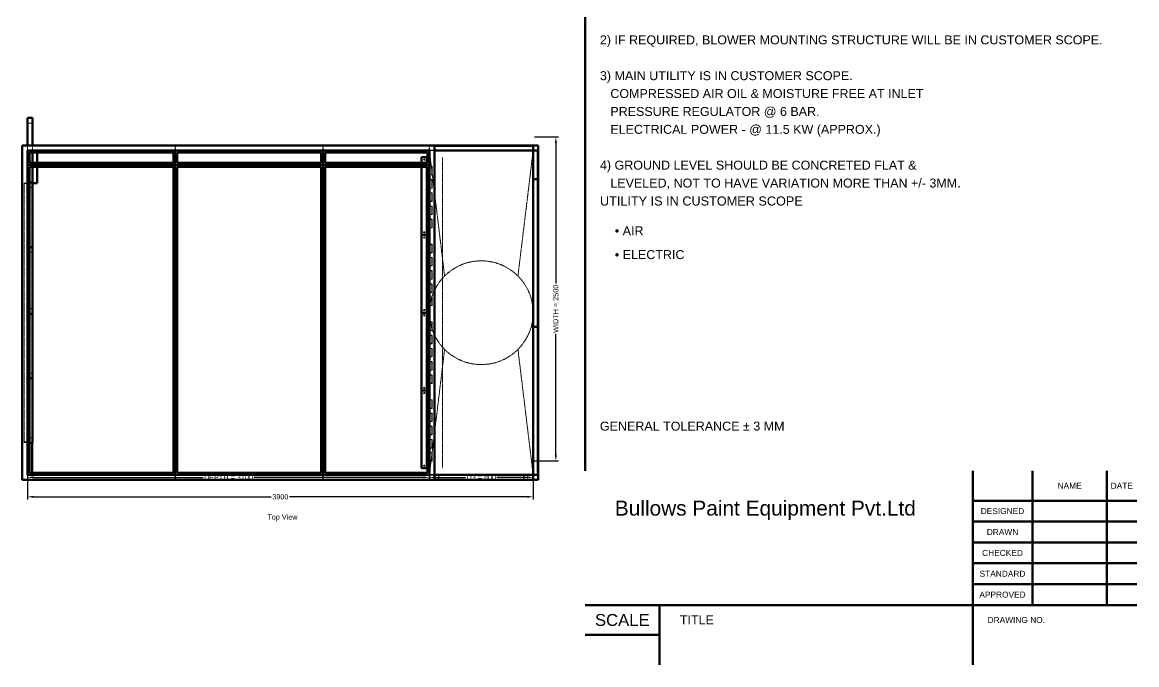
# Model space of a CAD drawing. Header units: millimetres. Extents: x 909 to 14018, y 345 to 10097.
# Drawn here: x 5423 to 14018, y 345 to 5299 of the extents above; entities that cross this region are included whole.
import ezdxf
from ezdxf.enums import TextEntityAlignment as Align

# ---------------------------------------------------------------- set-up
doc = ezdxf.new("R2010")
doc.units = ezdxf.units.MM
doc.linetypes.add('Hidden', pattern=[15, 5, -3, 5, -2])
for name, color, linetype, lineweight in [('Default', 7, 'Continuous', 50), ('Edges', 7, 'Hidden', 15), ('HiddenEdges', 2, 'Hidden', 15), ('HiddenSilhouettes', 2, 'Hidden', 15), ('HiddenWires', 7, 'Hidden', 15), ('Silhouettes', 7, 'Continuous', 50), ('Wires', 7, 'Hidden', 15)]:
    doc.layers.add(name, color=color, linetype=linetype, lineweight=lineweight)
doc.layers.add('Dimension', color=7, linetype='Continuous', lineweight=50, true_color=0x6495ed)
doc.styles.add('Default', font='arial.ttf')
doc.dimstyles.get("Standard").update_dxf_attribs({"dimtxt": 0.18, "dimasz": 0.18, "dimexe": 0.18, "dimexo": 0.0625, "dimgap": 0.09, "dimtad": 0, "dimtih": 1, "dimtoh": 1, "dimdec": 4, "dimzin": 0, "dimdsep": 46, "dimtxsty": 'Standard', "dimcen": 0.09, "dimadec": 0, "dimazin": 0, "dimtfac": 1, "dimtdec": 4, "dimtofl": 0, "dimtmove": 0, "dimatfit": 3, "dimfxl": 1, "dimtolj": 1, "dimtzin": 0, "dimarcsym": 0})

# ---------------------------------------------------------------- blocks, each defined once
blk = doc.blocks.new('Top')
at = {"layer": 'Edges'}
for points in [[(1832.8, 176.3), (1950, 1143.5)], [(1190, 813.3), (1267.2, 176.3)], [(1190, -1026.3), (1267.2, -389.3)], [(1832.8, -389.3), (1950, -1356.5)]]:
    blk.add_lwpolyline(points, dxfattribs=at)
for start, end in [(45, 135), (135, 154.29836), (315.00001, 45), (205.70164, 224.99999), (224.99999, 315.00001)]:
    blk.add_arc((1550, -106.5), 400, start, end, dxfattribs=at)
at = {"layer": 'HiddenEdges'}
for points in [[(1150, 1143.5), (1190, 813.3)], [(1150, -1356.5), (1190, -1026.3)]]:
    blk.add_lwpolyline(points, dxfattribs=at)
for points in [[(-1950, 1356.5, 0), (-1910, 1356.5, 0)], [(-1953, -1359.5, 0), (-1953, 1146.5, 0)], [(-1953, 1146.5, 0), (1153, 1146.5, 0)], [(-1950, 1146.5, 0), (1953, 1146.5, 0)], [(-1948.8, 1143.5, 0), (-1948.8, 1180.3, 0)], [(-1948.8, 1180.3, 0), (-811.2, 1180.3, 0)], [(-1948.8, 1142.3, 0), (-811.2, 1142.3, 0)], [(-1948.8, 1034.7, 0), (-1948.8, 1142.3, 0)], [(-1935, 1180.3, 0), (-1935, 1181.5, 0)], [(-1912, 894.7, 0), (-1912, 1142.3, 0)], [(-825, 1180.3, 0), (-825, 1181.5, 0)], [(-811.2, 1143.5, 0), (-811.2, 1180.3, 0)], [(-811.2, 1034.7, 0), (-811.2, 1142.3, 0)], [(-808.8, 1180.3, 0), (328.8, 1180.3, 0)], [(-808.8, 1143.5, 0), (-808.8, 1180.3, 0)], [(-808.8, 1142.3, 0), (328.8, 1142.3, 0)], [(-808.8, 1034.7, 0), (-808.8, 1142.3, 0)], [(-795, 1180.3, 0), (-795, 1181.5, 0)], [(315, 1180.3, 0), (315, 1181.5, 0)], [(328.8, 1143.5, 0), (328.8, 1180.3, 0)], [(328.8, 1034.7, 0), (328.8, 1142.3, 0)], [(331.2, 1143.5, 0), (331.2, 1180.3, 0)], [(331.2, 1180.3, 0), (1148.8, 1180.3, 0)], [(331.2, 1034.7, 0), (331.2, 1142.3, 0)], [(331.2, 1142.3, 0), (1148.8, 1142.3, 0)], [(345, 1180.3, 0), (345, 1181.5, 0)], [(1135, 1180.3, 0), (1135, 1181.5, 0)], [(1148.8, 1143.5, 0), (1148.8, 1180.3, 0)], [(1148.8, 1034.7, 0), (1148.8, 1142.3, 0)], [(1151.2, 1180.3, 0), (1948.8, 1180.3, 0)], [(1151.2, 1143.5, 0), (1151.2, 1180.3, 0)], [(1153, -1359.5, 0), (1153, 1146.5, 0)], [(1165, 1180.3, 0), (1165, 1181.5, 0)], [(1935, 1180.3, 0), (1935, 1181.5, 0)], [(1948.8, 1143.5, 0), (1948.8, 1180.3, 0)], [(1951.2, 924.7, 0), (1951.2, 1142.3, 0)], [(1951.2, 1142.3, 0), (1986.8, 1142.3, 0)], [(1953, -1359.5, 0), (1953, 1146.5, 0)], [(-1948.8, 1034.7, 0), (-811.2, 1034.7, 0)], [(-1948.8, 1032.3, 0), (-811.2, 1032.3, 0)], [(-1948.8, -1355.3, 0), (-1948.8, 1032.3, 0)], [(-1913.2, 1106.7, 0), (-1912, 1106.7, 0)], [(-811.2, -1355.3, 0), (-811.2, 1032.3, 0)], [(-808.8, 1034.7, 0), (328.8, 1034.7, 0)], [(-808.8, -1355.3, 0), (-808.8, 1032.3, 0)], [(-808.8, 1032.3, 0), (328.8, 1032.3, 0)], [(328.8, -1355.3, 0), (328.8, 1032.3, 0)], [(331.2, 1034.7, 0), (1148.8, 1034.7, 0)], [(331.2, 1032.3, 0), (1148.8, 1032.3, 0)], [(331.2, -1355.3, 0), (331.2, 1032.3, 0)], [(1148.8, -1355.3, 0), (1148.8, 1032.3, 0)], [(1950, 1106.7, 0), (1951.2, 1106.7, 0)], [(1950, 960.3, 0), (1951.2, 960.3, 0)], [(-1975, 890.5, 0), (-1953, 890.5, 0)], [(-1953, 868.5, 0), (-1950, 868.5, 0)], [(-1913.2, 930.3, 0), (-1912, 930.3, 0)], [(-1913.2, 914.2, 0), (-1912, 914.2, 0)], [(-1913.2, 913.5, 0), (-1912, 913.5, 0)], [(-1913.2, 912.5, 0), (-1912, 912.5, 0)], [(-1913.2, 911.5, 0), (-1912, 911.5, 0)], [(-1913.2, 910.8, 0), (-1912, 910.8, 0)], [(-1912, 894.7, 0), (-1876.4, 894.7, 0)], [(1950, 886.7, 0), (1951.2, 886.7, 0)], [(1951.2, 924.7, 0), (1986.8, 924.7, 0)], [(1951.2, 922.3, 0), (1986.8, 922.3, 0)], [(1951.2, -215.3, 0), (1951.2, 922.3, 0)], [(-1950, 858, 0), (-1910, 858, 0)], [(-1950, 359.5, 0), (-1910, 359.5, 0)], [(-1950, -74, 0), (-1910, -74, 0)], [(1950, -179.7, 0), (1951.2, -179.7, 0)], [(1950, -253.3, 0), (1951.2, -253.3, 0)], [(1951.2, -215.3, 0), (1986.8, -215.3, 0)], [(1951.2, -1355.3, 0), (1951.2, -217.7, 0)], [(1951.2, -217.7, 0), (1986.8, -217.7, 0)], [(-1950, -572.5, 0), (-1910, -572.5, 0)], [(-1975, -1103.5, 0), (-1953, -1103.5, 0)], [(-1953, -1081.5, 0), (-1950, -1081.5, 0)], [(-1950, -1071, 0), (-1910, -1071, 0)], [(-1948.8, -1107.7, 0), (-1913.2, -1107.7, 0)], [(-1950, -1143.3, 0), (-1948.8, -1143.3, 0)], [(-1953, -1359.5, 0), (1153, -1359.5, 0)], [(-1950, -1319.7, 0), (-1948.8, -1319.7, 0)], [(-1950, -1335.8, 0), (-1948.8, -1335.8, 0)], [(-1950, -1336.5, 0), (-1948.8, -1336.5, 0)], [(-1950, -1337.5, 0), (-1948.8, -1337.5, 0)], [(-1950, -1338.5, 0), (-1948.8, -1338.5, 0)], [(-1950, -1339.2, 0), (-1948.8, -1339.2, 0)], [(-1950, -1359.5, 0), (1953, -1359.5, 0)], [(-1948.8, -1355.3, 0), (-811.2, -1355.3, 0)], [(-1948.8, -1393.3, 0), (-1948.8, -1356.5, 0)], [(-811.2, -1393.3, 0), (-811.2, -1356.5, 0)], [(-808.8, -1355.3, 0), (328.8, -1355.3, 0)], [(-808.8, -1393.3, 0), (-808.8, -1356.5, 0)], [(328.8, -1393.3, 0), (328.8, -1356.5, 0)], [(331.2, -1355.3, 0), (1148.8, -1355.3, 0)], [(331.2, -1393.3, 0), (331.2, -1356.5, 0)], [(1148.8, -1393.3, 0), (1148.8, -1356.5, 0)], [(1151.2, -1393.3, 0), (1151.2, -1356.5, 0)], [(1222, -1358.1, 0), (1878, -1358.1, 0)], [(1260, -1356.5, 0), (1260, -1355.3, 0)], [(1840, -1356.5, 0), (1840, -1355.3, 0)], [(1948.8, -1393.3, 0), (1948.8, -1356.5, 0)], [(1950, -1319.7, 0), (1951.2, -1319.7, 0)], [(1951.2, -1355.3, 0), (1986.8, -1355.3, 0)], [(-1948.8, -1393.3, 0), (-811.2, -1393.3, 0)], [(-1935, -1394.5, 0), (-1935, -1393.3, 0)], [(-825, -1394.5, 0), (-825, -1393.3, 0)], [(-808.8, -1393.3, 0), (328.8, -1393.3, 0)], [(-795, -1394.5, 0), (-795, -1393.3, 0)], [(315, -1394.5, 0), (315, -1393.3, 0)], [(331.2, -1393.3, 0), (1148.8, -1393.3, 0)], [(345, -1394.5, 0), (345, -1393.3, 0)], [(1135, -1394.5, 0), (1135, -1393.3, 0)], [(1151.2, -1393.3, 0), (1948.8, -1393.3, 0)], [(1165, -1394.5, 0), (1165, -1393.3, 0)], [(1222, -1392.9, 0), (1878, -1392.9, 0)], [(1935, -1394.5, 0), (1935, -1393.3, 0)]]:
    blk.add_polyline3d(points, dxfattribs=at)
blk.add_arc((1550, -106.5), 400, 154.29836, 205.70164, dxfattribs=at)
at = {"layer": 'HiddenSilhouettes'}
for points in [[(-1950, 1047.4, 0), (-1950, 1183.5, 0)], [(-1950, 1143.5, 0), (-1950, 1181.5, 0)], [(-1950, 1181.5, 0), (-810, 1181.5, 0)], [(-1950, 1144.7, 0), (-810, 1144.7, 0)], [(-1913.2, 893.5, 0), (-1913.2, 1143.5, 0)], [(-1910, 1128.5, 0), (-1910, 1183.5, 0)], [(-1876.4, 1128.5, 0), (-1876.4, 1143.5, 0)], [(-810, 1143.5, 0), (-810, 1181.5, 0)], [(-810, 1181.5, 0), (330, 1181.5, 0)], [(-810, 1144.7, 0), (330, 1144.7, 0)], [(330, 1143.5, 0), (330, 1181.5, 0)], [(330, 1181.5, 0), (1150, 1181.5, 0)], [(330, 1144.7, 0), (1150, 1144.7, 0)], [(1119.4, 1143.5, 0), (1243.8, 1143.5, 0)], [(1150, 1143.5, 0), (1150, 1181.5, 0)], [(1150, 1181.5, 0), (1190, 1181.5, 0)], [(1150, 1144.7, 0), (1950, 1144.7, 0)], [(1150, 1143.5, 0), (1190, 1143.5, 0)], [(-1910, 1018.5, 0), (-1910, 1048.5, 0)], [(-1876.4, 1018.5, 0), (-1876.4, 1048.5, 0)], [(1090, 1018.5, 0), (1090, 1048.5, 0)], [(1130, 1018.5, 0), (1130, 1048.5, 0)], [(1130, 1018.5, 0), (1130, 1048.5, 0)], [(1131.2, 1018.5, 0), (1131.2, 1048.5, 0)], [(1135, 1081, 0), (1150, 1081, 0)], [(1135, 1079.8, 0), (1150, 1079.8, 0)], [(1135, 1016.2, 0), (1150, 1016.2, 0)], [(1135, 1015, 0), (1150, 1015, 0)], [(1135, 979, 0), (1150, 979, 0)], [(1135, 977.8, 0), (1150, 977.8, 0)], [(1150, 1022, 0), (1170, 1022, 0)], [(1150, 1020.8, 0), (1168.8, 1020.8, 0)], [(1150, 957.2, 0), (1168.8, 957.2, 0)], [(1150, 956, 0), (1170, 956, 0)], [(1168.8, 957.2, 0), (1168.8, 1020.8, 0)], [(1170, 956, 0), (1170, 1022, 0)], [(-1975, -1106.5, 0), (-1975, 893.5, 0)], [(-1975, 893.5, 0), (-1950, 893.5, 0)], [(-1950, 898, 0), (-1935, 898, 0)], [(-1913.2, 914.5, 0), (-1912, 914.5, 0)], [(-1913.2, 910.5, 0), (-1912, 910.5, 0)], [(-1913.2, 893.5, 0), (-1910, 893.5, 0)], [(1135, 914.2, 0), (1150, 914.2, 0)], [(1135, 913, 0), (1150, 913, 0)], [(1135, 877, 0), (1150, 877, 0)], [(1135, 875.8, 0), (1150, 875.8, 0)], [(1150, 920, 0), (1170, 920, 0)], [(1150, 918.8, 0), (1168.8, 918.8, 0)], [(1168.8, 855.2, 0), (1168.8, 918.8, 0)], [(1170, 854, 0), (1170, 920, 0)], [(1135, 812.2, 0), (1150, 812.2, 0)], [(1135, 811, 0), (1150, 811, 0)], [(1135, 775, 0), (1150, 775, 0)], [(1135, 773.8, 0), (1150, 773.8, 0)], [(1150, 855.2, 0), (1168.8, 855.2, 0)], [(1150, 854, 0), (1170, 854, 0)], [(1150, 818, 0), (1170, 818, 0)], [(1150, 816.8, 0), (1168.8, 816.8, 0)], [(1168.8, 753.2, 0), (1168.8, 816.8, 0)], [(1170, 752, 0), (1170, 818, 0)], [(1135, 710.2, 0), (1150, 710.2, 0)], [(1135, 709, 0), (1150, 709, 0)], [(1150, 753.2, 0), (1168.8, 753.2, 0)], [(1150, 752, 0), (1170, 752, 0)], [(1150, 716, 0), (1170, 716, 0)], [(1150, 714.8, 0), (1168.8, 714.8, 0)], [(1168.8, 651.2, 0), (1168.8, 714.8, 0)], [(1170, 650, 0), (1170, 716, 0)], [(1135, 673, 0), (1150, 673, 0)], [(1135, 671.8, 0), (1150, 671.8, 0)], [(1135, 608.2, 0), (1150, 608.2, 0)], [(1135, 607, 0), (1150, 607, 0)], [(1150, 651.2, 0), (1168.8, 651.2, 0)], [(1150, 650, 0), (1170, 650, 0)], [(1150, 614, 0), (1170, 614, 0)], [(1150, 612.8, 0), (1168.8, 612.8, 0)], [(1168.8, 549.2, 0), (1168.8, 612.8, 0)], [(1170, 548, 0), (1170, 614, 0)], [(1135, 571, 0), (1150, 571, 0)], [(1135, 569.8, 0), (1150, 569.8, 0)], [(1150, 549.2, 0), (1168.8, 549.2, 0)], [(1150, 548, 0), (1170, 548, 0)], [(1135, 506.2, 0), (1150, 506.2, 0)], [(1135, 505, 0), (1150, 505, 0)], [(1135, 481, 0), (1150, 481, 0)], [(1135, 479.8, 0), (1150, 479.8, 0)], [(-1950, 399.5, 0), (-1935, 399.5, 0)], [(1135, 416.2, 0), (1150, 416.2, 0)], [(1135, 415, 0), (1150, 415, 0)], [(1135, 379, 0), (1150, 379, 0)], [(1135, 377.8, 0), (1150, 377.8, 0)], [(1150, 422, 0), (1170, 422, 0)], [(1150, 420.8, 0), (1168.8, 420.8, 0)], [(1150, 357.2, 0), (1168.8, 357.2, 0)], [(1150, 356, 0), (1170, 356, 0)], [(1168.8, 357.2, 0), (1168.8, 420.8, 0)], [(1170, 356, 0), (1170, 422, 0)], [(1135, 314.2, 0), (1150, 314.2, 0)], [(1135, 313, 0), (1150, 313, 0)], [(1135, 277, 0), (1150, 277, 0)], [(1135, 275.8, 0), (1150, 275.8, 0)], [(1150, 320, 0), (1170, 320, 0)], [(1150, 318.8, 0), (1168.8, 318.8, 0)], [(1168.8, 255.2, 0), (1168.8, 318.8, 0)], [(1170, 254, 0), (1170, 320, 0)], [(1135, 212.2, 0), (1150, 212.2, 0)], [(1135, 211, 0), (1150, 211, 0)], [(1135, 175, 0), (1150, 175, 0)], [(1135, 173.8, 0), (1150, 173.8, 0)], [(1150, 255.2, 0), (1168.8, 255.2, 0)], [(1150, 254, 0), (1170, 254, 0)], [(1150, 218, 0), (1170, 218, 0)], [(1150, 216.8, 0), (1168.8, 216.8, 0)], [(1168.8, 153.2, 0), (1168.8, 216.8, 0)], [(1170, 152, 0), (1170, 218, 0)], [(1135, 110.2, 0), (1150, 110.2, 0)], [(1135, 109, 0), (1150, 109, 0)], [(1150, 153.2, 0), (1168.8, 153.2, 0)], [(1150, 152, 0), (1170, 152, 0)], [(1150, 116, 0), (1170, 116, 0)], [(1150, 114.8, 0), (1168.8, 114.8, 0)], [(1168.8, 51.2, 0), (1168.8, 114.8, 0)], [(1170, 50, 0), (1170, 116, 0)], [(1135, 73, 0), (1150, 73, 0)], [(1135, 71.8, 0), (1150, 71.8, 0)], [(1135, 8.2, 0), (1150, 8.2, 0)], [(1135, 7, 0), (1150, 7, 0)], [(1150, 51.2, 0), (1168.8, 51.2, 0)], [(1150, 50, 0), (1170, 50, 0)], [(1150, 14, 0), (1170, 14, 0)], [(1150, 12.8, 0), (1168.8, 12.8, 0)], [(1168.8, -50.8, 0), (1168.8, 12.8, 0)], [(1170, -52, 0), (1170, 14, 0)], [(1135, -29, 0), (1150, -29, 0)], [(1135, -30.2, 0), (1150, -30.2, 0)], [(1150, -50.8, 0), (1168.8, -50.8, 0)], [(1150, -52, 0), (1170, -52, 0)], [(-1950, -114, 0), (-1935, -114, 0)], [(1135, -93.8, 0), (1150, -93.8, 0)], [(1135, -95, 0), (1150, -95, 0)], [(1135, -119, 0), (1150, -119, 0)], [(1135, -120.2, 0), (1150, -120.2, 0)], [(1135, -183.8, 0), (1150, -183.8, 0)], [(1135, -185, 0), (1150, -185, 0)], [(1135, -221, 0), (1150, -221, 0)], [(1135, -222.2, 0), (1150, -222.2, 0)], [(1150, -178, 0), (1170, -178, 0)], [(1150, -179.2, 0), (1168.8, -179.2, 0)], [(1150, -242.8, 0), (1168.8, -242.8, 0)], [(1150, -244, 0), (1170, -244, 0)], [(1168.8, -242.8, 0), (1168.8, -179.2, 0)], [(1170, -244, 0), (1170, -178, 0)], [(1135, -285.8, 0), (1150, -285.8, 0)], [(1135, -287, 0), (1150, -287, 0)], [(1135, -323, 0), (1150, -323, 0)], [(1135, -324.2, 0), (1150, -324.2, 0)], [(1150, -280, 0), (1170, -280, 0)], [(1150, -281.2, 0), (1168.8, -281.2, 0)], [(1168.8, -344.8, 0), (1168.8, -281.2, 0)], [(1170, -346, 0), (1170, -280, 0)], [(1135, -387.8, 0), (1150, -387.8, 0)], [(1135, -389, 0), (1150, -389, 0)], [(1135, -425, 0), (1150, -425, 0)], [(1135, -426.2, 0), (1150, -426.2, 0)], [(1150, -344.8, 0), (1168.8, -344.8, 0)], [(1150, -346, 0), (1170, -346, 0)], [(1150, -382, 0), (1170, -382, 0)], [(1150, -383.2, 0), (1168.8, -383.2, 0)], [(1168.8, -446.8, 0), (1168.8, -383.2, 0)], [(1170, -448, 0), (1170, -382, 0)], [(1135, -489.8, 0), (1150, -489.8, 0)], [(1135, -491, 0), (1150, -491, 0)], [(1150, -446.8, 0), (1168.8, -446.8, 0)], [(1150, -448, 0), (1170, -448, 0)], [(1150, -484, 0), (1170, -484, 0)], [(1150, -485.2, 0), (1168.8, -485.2, 0)], [(1168.8, -548.8, 0), (1168.8, -485.2, 0)], [(1170, -550, 0), (1170, -484, 0)], [(1135, -527, 0), (1150, -527, 0)], [(1135, -528.2, 0), (1150, -528.2, 0)], [(1135, -591.8, 0), (1150, -591.8, 0)], [(1135, -593, 0), (1150, -593, 0)], [(1150, -548.8, 0), (1168.8, -548.8, 0)], [(1150, -550, 0), (1170, -550, 0)], [(1150, -586, 0), (1170, -586, 0)], [(1150, -587.2, 0), (1168.8, -587.2, 0)], [(1168.8, -650.8, 0), (1168.8, -587.2, 0)], [(1170, -652, 0), (1170, -586, 0)], [(-1950, -612.5, 0), (-1935, -612.5, 0)], [(1135, -629, 0), (1150, -629, 0)], [(1135, -630.2, 0), (1150, -630.2, 0)], [(1150, -650.8, 0), (1168.8, -650.8, 0)], [(1150, -652, 0), (1170, -652, 0)], [(1135, -693.8, 0), (1150, -693.8, 0)], [(1135, -695, 0), (1150, -695, 0)], [(1135, -719, 0), (1150, -719, 0)], [(1135, -720.2, 0), (1150, -720.2, 0)], [(1135, -783.8, 0), (1150, -783.8, 0)], [(1135, -785, 0), (1150, -785, 0)], [(1135, -821, 0), (1150, -821, 0)], [(1135, -822.2, 0), (1150, -822.2, 0)], [(1150, -778, 0), (1170, -778, 0)], [(1150, -779.2, 0), (1168.8, -779.2, 0)], [(1150, -842.8, 0), (1168.8, -842.8, 0)], [(1150, -844, 0), (1170, -844, 0)], [(1168.8, -842.8, 0), (1168.8, -779.2, 0)], [(1170, -844, 0), (1170, -778, 0)], [(1135, -885.8, 0), (1150, -885.8, 0)], [(1135, -887, 0), (1150, -887, 0)], [(1135, -923, 0), (1150, -923, 0)], [(1135, -924.2, 0), (1150, -924.2, 0)], [(1150, -880, 0), (1170, -880, 0)], [(1150, -881.2, 0), (1168.8, -881.2, 0)], [(1150, -944.8, 0), (1168.8, -944.8, 0)], [(1168.8, -944.8, 0), (1168.8, -881.2, 0)], [(1170, -946, 0), (1170, -880, 0)], [(1135, -987.8, 0), (1150, -987.8, 0)], [(1135, -989, 0), (1150, -989, 0)], [(1135, -1025, 0), (1150, -1025, 0)], [(1135, -1026.2, 0), (1150, -1026.2, 0)], [(1150, -946, 0), (1170, -946, 0)], [(1150, -982, 0), (1170, -982, 0)], [(1150, -983.2, 0), (1168.8, -983.2, 0)], [(1168.8, -1046.8, 0), (1168.8, -983.2, 0)], [(1170, -1048, 0), (1170, -982, 0)], [(-1975, -1106.5, 0), (-1950, -1106.5, 0)], [(-1950, -1106.5, 0), (-1913.2, -1106.5, 0)], [(-1950, -1111, 0), (-1935, -1111, 0)], [(-1913.2, -1111, 0), (-1913.2, -1106.5, 0)], [(1135, -1089.8, 0), (1150, -1089.8, 0)], [(1135, -1091, 0), (1150, -1091, 0)], [(1150, -1046.8, 0), (1168.8, -1046.8, 0)], [(1150, -1048, 0), (1170, -1048, 0)], [(1150, -1084, 0), (1170, -1084, 0)], [(1150, -1085.2, 0), (1168.8, -1085.2, 0)], [(1168.8, -1148.8, 0), (1168.8, -1085.2, 0)], [(1170, -1150, 0), (1170, -1084, 0)], [(1135, -1127, 0), (1150, -1127, 0)], [(1135, -1128.2, 0), (1150, -1128.2, 0)], [(1135, -1191.8, 0), (1150, -1191.8, 0)], [(1135, -1193, 0), (1150, -1193, 0)], [(1150, -1148.8, 0), (1168.8, -1148.8, 0)], [(1150, -1150, 0), (1170, -1150, 0)], [(1150, -1186, 0), (1170, -1186, 0)], [(1150, -1187.2, 0), (1168.8, -1187.2, 0)], [(1168.8, -1250.8, 0), (1168.8, -1187.2, 0)], [(1170, -1252, 0), (1170, -1186, 0)], [(1135, -1229, 0), (1150, -1229, 0)], [(1135, -1230.2, 0), (1150, -1230.2, 0)], [(1150, -1250.8, 0), (1168.8, -1250.8, 0)], [(1150, -1252, 0), (1170, -1252, 0)], [(-1950, -1335.5, 0), (-1948.8, -1335.5, 0)], [(-1950, -1339.5, 0), (-1948.8, -1339.5, 0)], [(-1950, -1355.3, 0), (-810, -1355.3, 0)], [(-1950, -1394.5, 0), (-1950, -1356.5, 0)], [(-1950, -1396.5, 0), (-1950, -1356.5, 0)], [(-1913.2, -1356.5, 0), (-1913.2, -1341.5, 0)], [(-995, -1356.5, 0), (995, -1356.5, 0)], [(-810, -1355.3, 0), (330, -1355.3, 0)], [(-810, -1394.5, 0), (-810, -1356.5, 0)], [(330, -1355.3, 0), (1150, -1355.3, 0)], [(330, -1394.5, 0), (330, -1356.5, 0)], [(1119.4, -1356.5, 0), (1243.8, -1356.5, 0)], [(1135, -1293.8, 0), (1150, -1293.8, 0)], [(1135, -1295, 0), (1150, -1295, 0)], [(1150, -1355.3, 0), (1950, -1355.3, 0)], [(1150, -1394.5, 0), (1150, -1356.5, 0)], [(1150, -1356.5, 0), (1190, -1356.5, 0)], [(1220.4, -1394.5, 0), (1220.4, -1356.5, 0)], [(1222, -1394.5, 0), (1222, -1356.5, 0)], [(1223.6, -1358.1, 0), (1223.6, -1356.5, 0)], [(1237.5, -1353.5, 0), (1287.5, -1353.5, 0)], [(1237.5, -1356.5, 0), (1237.5, -1353.5, 0)], [(1258.4, -1358.1, 0), (1258.4, -1356.5, 0)], [(1260, -1358.1, 0), (1260, -1356.5, 0)], [(1287.5, -1356.5, 0), (1287.5, -1353.5, 0)], [(1287.5, -1353.5, 0), (1817.5, -1353.5, 0)], [(1817.5, -1356.5, 0), (1817.5, -1353.5, 0)], [(1817.5, -1353.5, 0), (1867.5, -1353.5, 0)], [(1840, -1358.1, 0), (1840, -1356.5, 0)], [(1841.6, -1358.1, 0), (1841.6, -1356.5, 0)], [(1867.5, -1356.5, 0), (1867.5, -1353.5, 0)], [(1876.4, -1394.5, 0), (1876.4, -1356.5, 0)], [(1878, -1394.5, 0), (1878, -1356.5, 0)], [(1950, -1356.5, 0), (1950, -1355.3, 0)], [(-1950, -1394.5, 0), (-810, -1394.5, 0)], [(-810, -1394.5, 0), (330, -1394.5, 0)], [(330, -1394.5, 0), (1150, -1394.5, 0)], [(1119.4, -1396.5, 0), (1190, -1396.5, 0)], [(1150, -1394.5, 0), (1190, -1394.5, 0)]]:
    blk.add_polyline3d(points, dxfattribs=at)
at = {"layer": 'HiddenWires'}
for points in [[(1250, 493.5, 0), (1250, 1093.5, 0)], [(1250, -106.5, 0), (1250, 493.5, 0)], [(1950, -349.1, 0), (1950, 0, 0)], [(1250, -706.5, 0), (1250, -106.5, 0)], [(1250, -1306.5, 0), (1250, -706.5, 0)]]:
    blk.add_polyline3d(points, dxfattribs=at)
at = {"layer": 'Silhouettes'}
blk.add_lwpolyline([(-1950, 698.3), (-1950, 1047.4)], dxfattribs=at)
for points in [[(-1950, 1183.5, 0), (-1950, 1396.5, 0)], [(-1950, 1396.5, 0), (-1910, 1396.5, 0)], [(-1910, 1183.5, 0), (-1910, 1396.5, 0)], [(-1990, 1183.5, 0), (1190, 1183.5, 0)], [(-1990, -1396.5, 0), (-1990, 1183.5, 0)], [(-1950, 1033.5, 0), (-1950, 1143.5, 0)], [(-1950, 1143.5, 0), (-810, 1143.5, 0)], [(-1935, 1048.5, 0), (-1935, 1128.5, 0)], [(-1935, 1128.5, 0), (-825, 1128.5, 0)], [(-1910, 1048.5, 0), (-1910, 1128.5, 0)], [(-1876.4, 1048.5, 0), (-1876.4, 1128.5, 0)], [(-995, 1143.5, 0), (995, 1143.5, 0)], [(-825, 1048.5, 0), (-825, 1128.5, 0)], [(-810, 1033.5, 0), (-810, 1143.5, 0)], [(-810, 1143.5, 0), (330, 1143.5, 0)], [(-795, 1128.5, 0), (315, 1128.5, 0)], [(-795, 1048.5, 0), (-795, 1128.5, 0)], [(315, 1048.5, 0), (315, 1128.5, 0)], [(330, 1033.5, 0), (330, 1143.5, 0)], [(330, 1143.5, 0), (1150, 1143.5, 0)], [(345, 1128.5, 0), (1135, 1128.5, 0)], [(345, 1048.5, 0), (345, 1128.5, 0)], [(1119.4, 1183.5, 0), (1990, 1183.5, 0)], [(1135, 1048.5, 0), (1135, 1128.5, 0)], [(1150, 1033.5, 0), (1150, 1143.5, 0)], [(1190, -1396.5, 0), (1190, 1183.5, 0)], [(1190, 1181.5, 0), (1950, 1181.5, 0)], [(1190, 1143.5, 0), (1950, 1143.5, 0)], [(1950, 1143.5, 0), (1950, 1181.5, 0)], [(1950, -106.5, 0), (1950, 1143.5, 0)], [(1950, 1047.4, 0), (1950, 1143.5, 0)], [(1950, 1143.5, 0), (1986.8, 1143.5, 0)], [(1986.8, 923.5, 0), (1986.8, 1143.5, 0)], [(1990, -1396.5, 0), (1990, 1183.5, 0)], [(-1950, 1033.5, 0), (-810, 1033.5, 0)], [(-1950, -1356.5, 0), (-1950, 1033.5, 0)], [(-1935, 1048.5, 0), (-825, 1048.5, 0)], [(-810, -1356.5, 0), (-810, 1033.5, 0)], [(-810, 1033.5, 0), (330, 1033.5, 0)], [(-795, 1048.5, 0), (315, 1048.5, 0)], [(330, -1356.5, 0), (330, 1033.5, 0)], [(330, 1033.5, 0), (1150, 1033.5, 0)], [(345, 1048.5, 0), (1135, 1048.5, 0)], [(1090, 1048.5, 0), (1090, 1093.5, 0)], [(1090, 1093.5, 0), (1130, 1093.5, 0)], [(1130, 1048.5, 0), (1130, 1093.5, 0)], [(1130, 1048.5, 0), (1130, 1081, 0)], [(1130, 1081, 0), (1135, 1081, 0)], [(1131.2, 1048.5, 0), (1131.2, 1079.8, 0)], [(1131.2, 1079.8, 0), (1135, 1079.8, 0)], [(1150, 960.1, 0), (1150, 1047.4, 0)], [(1150, -1356.5, 0), (1150, 1033.5, 0)], [(-1935, -1341.5, 0), (-1935, 1018.5, 0)], [(-1935, 1018.5, 0), (-825, 1018.5, 0)], [(-1910, 0, 0), (-1910, 1018.5, 0)], [(-1876.4, 893.5, 0), (-1876.4, 1018.5, 0)], [(-825, -1341.5, 0), (-825, 1018.5, 0)], [(-795, 1018.5, 0), (315, 1018.5, 0)], [(-795, -1341.5, 0), (-795, 1018.5, 0)], [(315, -1341.5, 0), (315, 1018.5, 0)], [(345, -1341.5, 0), (345, 1018.5, 0)], [(345, 1018.5, 0), (1135, 1018.5, 0)], [(1090, 493.5, 0), (1090, 1018.5, 0)], [(1130, 1015, 0), (1130, 1018.5, 0)], [(1130, 493.5, 0), (1130, 1018.5, 0)], [(1130, 1015, 0), (1135, 1015, 0)], [(1130, 913, 0), (1130, 979, 0)], [(1130, 979, 0), (1135, 979, 0)], [(1131.2, 1016.2, 0), (1131.2, 1018.5, 0)], [(1131.2, 1016.2, 0), (1135, 1016.2, 0)], [(1131.2, 914.2, 0), (1131.2, 977.8, 0)], [(1131.2, 977.8, 0), (1135, 977.8, 0)], [(1135, -1341.5, 0), (1135, 1018.5, 0)], [(-1935, 898, 0), (-1910, 898, 0)], [(-1910, 893.5, 0), (-1876.4, 893.5, 0)], [(1130, 913, 0), (1135, 913, 0)], [(1130, 811, 0), (1130, 877, 0)], [(1130, 877, 0), (1135, 877, 0)], [(1131.2, 914.2, 0), (1135, 914.2, 0)], [(1131.2, 812.2, 0), (1131.2, 875.8, 0)], [(1131.2, 875.8, 0), (1135, 875.8, 0)], [(1950, 923.5, 0), (1986.8, 923.5, 0)], [(1986.8, -216.5, 0), (1986.8, 923.5, 0)], [(1130, 811, 0), (1135, 811, 0)], [(1130, 709, 0), (1130, 775, 0)], [(1130, 775, 0), (1135, 775, 0)], [(1131.2, 812.2, 0), (1135, 812.2, 0)], [(1131.2, 710.2, 0), (1131.2, 773.8, 0)], [(1131.2, 773.8, 0), (1135, 773.8, 0)], [(1130, 709, 0), (1135, 709, 0)], [(1131.2, 710.2, 0), (1135, 710.2, 0)], [(1130, 607, 0), (1130, 673, 0)], [(1130, 673, 0), (1135, 673, 0)], [(1130, 607, 0), (1135, 607, 0)], [(1131.2, 608.2, 0), (1131.2, 671.8, 0)], [(1131.2, 671.8, 0), (1135, 671.8, 0)], [(1131.2, 608.2, 0), (1135, 608.2, 0)], [(1130, 505, 0), (1130, 571, 0)], [(1130, 571, 0), (1135, 571, 0)], [(1131.2, 506.2, 0), (1131.2, 569.8, 0)], [(1131.2, 569.8, 0), (1135, 569.8, 0)], [(1090, -106.5, 0), (1090, 493.5, 0)], [(1090, 493.5, 0), (1130, 493.5, 0)], [(1130, 505, 0), (1135, 505, 0)], [(1130, -106.5, 0), (1130, 493.5, 0)], [(1130, 415, 0), (1130, 481, 0)], [(1130, 481, 0), (1135, 481, 0)], [(1131.2, 506.2, 0), (1135, 506.2, 0)], [(1131.2, 416.2, 0), (1131.2, 479.8, 0)], [(1131.2, 479.8, 0), (1135, 479.8, 0)], [(-1935, 399.5, 0), (-1910, 399.5, 0)], [(1130, 415, 0), (1135, 415, 0)], [(1130, 313, 0), (1130, 379, 0)], [(1130, 379, 0), (1135, 379, 0)], [(1131.2, 416.2, 0), (1135, 416.2, 0)], [(1131.2, 314.2, 0), (1131.2, 377.8, 0)], [(1131.2, 377.8, 0), (1135, 377.8, 0)], [(1130, 313, 0), (1135, 313, 0)], [(1130, 211, 0), (1130, 277, 0)], [(1130, 277, 0), (1135, 277, 0)], [(1131.2, 314.2, 0), (1135, 314.2, 0)], [(1131.2, 212.2, 0), (1131.2, 275.8, 0)], [(1131.2, 275.8, 0), (1135, 275.8, 0)], [(1130, 211, 0), (1135, 211, 0)], [(1130, 109, 0), (1130, 175, 0)], [(1130, 175, 0), (1135, 175, 0)], [(1131.2, 212.2, 0), (1135, 212.2, 0)], [(1131.2, 110.2, 0), (1131.2, 173.8, 0)], [(1131.2, 173.8, 0), (1135, 173.8, 0)], [(1130, 109, 0), (1135, 109, 0)], [(1131.2, 110.2, 0), (1135, 110.2, 0)], [(-1910, -1111, 0), (-1910, 0, 0)], [(1130, 7, 0), (1130, 73, 0)], [(1130, 73, 0), (1135, 73, 0)], [(1130, 7, 0), (1135, 7, 0)], [(1131.2, 8.2, 0), (1131.2, 71.8, 0)], [(1131.2, 71.8, 0), (1135, 71.8, 0)], [(1131.2, 8.2, 0), (1135, 8.2, 0)], [(1950, -216.5, 0), (1950, 0, 0)], [(1130, -95, 0), (1130, -29, 0)], [(1130, -29, 0), (1135, -29, 0)], [(1131.2, -93.8, 0), (1131.2, -30.2, 0)], [(1131.2, -30.2, 0), (1135, -30.2, 0)], [(-1935, -114, 0), (-1910, -114, 0)], [(1090, -706.5, 0), (1090, -106.5, 0)], [(1090, -106.5, 0), (1130, -106.5, 0)], [(1130, -95, 0), (1135, -95, 0)], [(1130, -706.5, 0), (1130, -106.5, 0)], [(1130, -185, 0), (1130, -119, 0)], [(1130, -119, 0), (1135, -119, 0)], [(1131.2, -93.8, 0), (1135, -93.8, 0)], [(1131.2, -183.8, 0), (1131.2, -120.2, 0)], [(1131.2, -120.2, 0), (1135, -120.2, 0)], [(1950, -1355.3, 0), (1950, -106.5, 0)], [(1130, -185, 0), (1135, -185, 0)], [(1130, -287, 0), (1130, -221, 0)], [(1130, -221, 0), (1135, -221, 0)], [(1131.2, -183.8, 0), (1135, -183.8, 0)], [(1131.2, -285.8, 0), (1131.2, -222.2, 0)], [(1131.2, -222.2, 0), (1135, -222.2, 0)], [(1950, -216.5, 0), (1986.8, -216.5, 0)], [(1986.8, -1356.5, 0), (1986.8, -216.5, 0)], [(1130, -287, 0), (1135, -287, 0)], [(1130, -389, 0), (1130, -323, 0)], [(1130, -323, 0), (1135, -323, 0)], [(1131.2, -285.8, 0), (1135, -285.8, 0)], [(1131.2, -387.8, 0), (1131.2, -324.2, 0)], [(1131.2, -324.2, 0), (1135, -324.2, 0)], [(1130, -389, 0), (1135, -389, 0)], [(1130, -491, 0), (1130, -425, 0)], [(1130, -425, 0), (1135, -425, 0)], [(1131.2, -387.8, 0), (1135, -387.8, 0)], [(1131.2, -489.8, 0), (1131.2, -426.2, 0)], [(1131.2, -426.2, 0), (1135, -426.2, 0)], [(1130, -491, 0), (1135, -491, 0)], [(1131.2, -489.8, 0), (1135, -489.8, 0)], [(1130, -593, 0), (1130, -527, 0)], [(1130, -527, 0), (1135, -527, 0)], [(1130, -593, 0), (1135, -593, 0)], [(1131.2, -591.8, 0), (1131.2, -528.2, 0)], [(1131.2, -528.2, 0), (1135, -528.2, 0)], [(1131.2, -591.8, 0), (1135, -591.8, 0)], [(-1935, -612.5, 0), (-1910, -612.5, 0)], [(1130, -695, 0), (1130, -629, 0)], [(1130, -629, 0), (1135, -629, 0)], [(1131.2, -693.8, 0), (1131.2, -630.2, 0)], [(1131.2, -630.2, 0), (1135, -630.2, 0)], [(1090, -1306.5, 0), (1090, -706.5, 0)], [(1090, -706.5, 0), (1130, -706.5, 0)], [(1130, -695, 0), (1135, -695, 0)], [(1130, -1306.5, 0), (1130, -706.5, 0)], [(1130, -785, 0), (1130, -719, 0)], [(1130, -719, 0), (1135, -719, 0)], [(1131.2, -693.8, 0), (1135, -693.8, 0)], [(1131.2, -783.8, 0), (1131.2, -720.2, 0)], [(1131.2, -720.2, 0), (1135, -720.2, 0)], [(1130, -785, 0), (1135, -785, 0)], [(1130, -887, 0), (1130, -821, 0)], [(1130, -821, 0), (1135, -821, 0)], [(1131.2, -783.8, 0), (1135, -783.8, 0)], [(1131.2, -885.8, 0), (1131.2, -822.2, 0)], [(1131.2, -822.2, 0), (1135, -822.2, 0)], [(1130, -887, 0), (1135, -887, 0)], [(1130, -989, 0), (1130, -923, 0)], [(1130, -923, 0), (1135, -923, 0)], [(1131.2, -885.8, 0), (1135, -885.8, 0)], [(1131.2, -987.8, 0), (1131.2, -924.2, 0)], [(1131.2, -924.2, 0), (1135, -924.2, 0)], [(1130, -989, 0), (1135, -989, 0)], [(1130, -1091, 0), (1130, -1025, 0)], [(1130, -1025, 0), (1135, -1025, 0)], [(1131.2, -987.8, 0), (1135, -987.8, 0)], [(1131.2, -1089.8, 0), (1131.2, -1026.2, 0)], [(1131.2, -1026.2, 0), (1135, -1026.2, 0)], [(-1935, -1111, 0), (-1910, -1111, 0)], [(-1913.2, -1341.5, 0), (-1913.2, -1111, 0)], [(1130, -1091, 0), (1135, -1091, 0)], [(1131.2, -1089.8, 0), (1135, -1089.8, 0)], [(1950, -1356.5, 0), (1950, -1047.4, 0)], [(1130, -1193, 0), (1130, -1127, 0)], [(1130, -1127, 0), (1135, -1127, 0)], [(1130, -1193, 0), (1135, -1193, 0)], [(1131.2, -1191.8, 0), (1131.2, -1128.2, 0)], [(1131.2, -1128.2, 0), (1135, -1128.2, 0)], [(1131.2, -1191.8, 0), (1135, -1191.8, 0)], [(1130, -1295, 0), (1130, -1229, 0)], [(1130, -1229, 0), (1135, -1229, 0)], [(1131.2, -1293.8, 0), (1131.2, -1230.2, 0)], [(1131.2, -1230.2, 0), (1135, -1230.2, 0)], [(-1950, -1356.5, 0), (-810, -1356.5, 0)], [(-1935, -1341.5, 0), (-825, -1341.5, 0)], [(-810, -1356.5, 0), (330, -1356.5, 0)], [(-795, -1341.5, 0), (315, -1341.5, 0)], [(330, -1356.5, 0), (1150, -1356.5, 0)], [(345, -1341.5, 0), (1135, -1341.5, 0)], [(1090, -1306.5, 0), (1130, -1306.5, 0)], [(1130, -1295, 0), (1135, -1295, 0)], [(1131.2, -1293.8, 0), (1135, -1293.8, 0)], [(1190, -1356.5, 0), (1950, -1356.5, 0)], [(1950, -1394.5, 0), (1950, -1356.5, 0)], [(1950, -1356.5, 0), (1986.8, -1356.5, 0)], [(-1990, -1396.5, 0), (1190, -1396.5, 0)], [(1190, -1394.5, 0), (1950, -1394.5, 0)], [(1190, -1396.5, 0), (1990, -1396.5, 0)]]:
    blk.add_polyline3d(points, dxfattribs=at)
for points in [[(1950, 1144.7, 0)], [(-1950, 893.5, 0)], [(330, -1355.3, 0)]]:
    blk.add_polyline3d(points, close=True, dxfattribs=at)
at = {"layer": 'Wires'}
for centre in [(1110, 1073.5), (1110, 513.5), (1110, 473.5), (1110, -86.5), (1110, -126.5), (1110, -686.5), (1110, -726.5), (1110, -1286.5)]:
    blk.add_circle(centre, 5, dxfattribs=at)
blk = doc.blocks.new('*D5')
at = {"layer": 'Defpoints', "color": 0}
for p in [(5463.5, 3166), (9363.5, 3166), (9363.5, 1640)]:
    blk.add_point(p, dxfattribs=at)
at = {"layer": 'Dimension', "color": 0, "lineweight": -2}
for p, q in [((5463.5, 3156), (5463.5, 1620)), ((9363.5, 3156), (9363.5, 1620)), ((5511.5, 1640), (7343.9, 1640)), ((9315.5, 1640), (7483.1, 1640))]:
    blk.add_line(p, q, dxfattribs=at)
at = {"layer": 'Dimension', "color": 0}
for points in [[(5511.5, 1648), (5511.5, 1632), (5463.5, 1640)], [(9315.5, 1632), (9315.5, 1648), (9363.5, 1640)]]:
    blk.add_solid(points, dxfattribs=at)
at = {"layer": 'Dimension', "color": 0, "insert": (7413.5, 1640), "char_height": 40, "attachment_point": 5, "style": 'Default'}
blk.add_mtext('\\A1;3900', dxfattribs=at)
blk = doc.blocks.new('*D6')
at = {"layer": 'Defpoints', "color": 0}
for p in [(5463.5, 3166), (8563.5, 3166), (8563.5, 1790)]:
    blk.add_point(p, dxfattribs=at)
at = {"layer": 'Dimension', "color": 0, "lineweight": -2}
for p, q in [((5463.5, 3156), (5463.5, 1770)), ((8563.5, 3156), (8563.5, 1770)), ((5511.5, 1790), (6818.3, 1790)), ((8515.5, 1790), (7208.7, 1790))]:
    blk.add_line(p, q, dxfattribs=at)
at = {"layer": 'Dimension', "color": 0}
for points in [[(5511.5, 1798), (5511.5, 1782), (5463.5, 1790)], [(8515.5, 1782), (8515.5, 1798), (8563.5, 1790)]]:
    blk.add_solid(points, dxfattribs=at)
at = {"layer": 'Dimension', "color": 0, "insert": (7013.5, 1790), "char_height": 40, "attachment_point": 5, "style": 'Default'}
blk.add_mtext('\\A1;DEPTH = 3100', dxfattribs=at)
blk = doc.blocks.new('*D7')
at = {"layer": 'Defpoints', "color": 0}
for p in [(8563.5, 3166), (9363.5, 3166), (9363.5, 1790)]:
    blk.add_point(p, dxfattribs=at)
at = {"layer": 'Dimension', "color": 0, "lineweight": -2}
for p, q in [((8563.5, 3156), (8563.5, 1770)), ((9363.5, 3156), (9363.5, 1770)), ((8611.5, 1790), (8842.8, 1790)), ((9315.5, 1790), (9084.2, 1790))]:
    blk.add_line(p, q, dxfattribs=at)
at = {"layer": 'Dimension', "color": 0}
for points in [[(8611.5, 1798), (8611.5, 1782), (8563.5, 1790)], [(9315.5, 1782), (9315.5, 1798), (9363.5, 1790)]]:
    blk.add_solid(points, dxfattribs=at)
at = {"layer": 'Dimension', "color": 0, "insert": (8963.5, 1790), "char_height": 40, "attachment_point": 5, "style": 'Default'}
blk.add_mtext('\\A1;D3 = 800', dxfattribs=at)
blk = doc.blocks.new('*D8')
at = {"layer": 'Defpoints', "color": 0}
for p in [(9363.5, 4416), (9538.5, 4416), (9363.5, 1916)]:
    blk.add_point(p, dxfattribs=at)
at = {"layer": 'Dimension', "color": 0, "lineweight": -2}
for p, q in [((9373.5, 4416), (9558.5, 4416)), ((9538.5, 4368), (9538.5, 3283.9)), ((9538.5, 1964), (9538.5, 2896.1)), ((9373.5, 1916), (9558.5, 1916))]:
    blk.add_line(p, q, dxfattribs=at)
at = {"layer": 'Dimension', "color": 0}
for points in [[(9546.5, 4368), (9530.5, 4368), (9538.5, 4416)], [(9530.5, 1964), (9546.5, 1964), (9538.5, 1916)]]:
    blk.add_solid(points, dxfattribs=at)
at = {"layer": 'Dimension', "color": 0, "insert": (9538.5, 3090), "char_height": 40, "attachment_point": 5, "rotation": 90, "style": 'Default'}
blk.add_mtext('\\A1;WIDTH = 2500', dxfattribs=at)

msp = doc.modelspace()

# ---------------------------------------------------------------- linework, layer by layer
at = {"layer": 'Default'}
for p, q in [((9763.5, 10005), (9763.5, 1840)), ((12753.5, 1840), (12753.5, 345)), ((13213.5, 805), (13213.5, 1840)), ((13788.5, 805), (13788.5, 1840)), ((12753.5, 1610), (14018.5, 1610)), ((12753.5, 1449), (14018.5, 1449)), ((12753.5, 1288), (14018.5, 1288)), ((12753.5, 1127), (14018.5, 1127)), ((12753.5, 966), (14018.5, 966)), ((9763.5, 805), (14018.5, 805)), ((10338.5, 805), (10338.5, 345)), ((9763.5, 575), (10338.5, 575))]:
    msp.add_line(p, q, dxfattribs=at)

# ---------------------------------------------------------------- block references
msp.add_blockref('Top', (7413.5, 3166), dxfattribs=at)

# ---------------------------------------------------------------- texts
at = {"layer": 'Default', "style": 'Default'}
for s, height, p in [('2) IF REQUIRED, BLOWER MOUNTING STRUCTURE WILL BE IN CUSTOMER SCOPE.', 69, (9878.5, 5198)), ('3) MAIN UTILITY IS IN CUSTOMER SCOPE.', 69, (9878.5, 4922)), ('   COMPRESSED AIR OIL & MOISTURE FREE AT INLET', 69, (9878.5, 4784)), ('   PRESSURE REGULATOR @ 6 BAR.', 69, (9878.5, 4646)), ('   ELECTRICAL POWER - @ 11.5 KW (APPROX.)', 69, (9878.5, 4508)), ('4) GROUND LEVEL SHOULD BE CONCRETED FLAT &', 69, (9878.5, 4232)), ('   LEVELED, NOT TO HAVE VARIATION MORE THAN +/- 3MM.', 69, (9878.5, 4094)), ('UTILITY IS IN CUSTOMER SCOPE', 70, (9878.5, 3956)), ('• AIR', 69, (9993.5, 3726)), ('• ELECTRIC', 69, (9993.5, 3542)), ('Bullows Paint Equipment Pvt.Ltd', 115, (9993.5, 1610))]:
    msp.add_text(s, height=height, dxfattribs=at).set_placement(p, align=Align.TOP_LEFT)
for s, height, p in [('GENERAL TOLERANCE ± 3 MM', 69, (9878.5, 2185)), ('DRAWING NO.', 46, (12868.5, 690))]:
    msp.add_text(s, height=height, dxfattribs=at).set_placement(p, align=Align.MIDDLE_LEFT)
for s, height, p in [('NAME', 46, (13501, 1725)), ('DATE', 46, (13903.5, 1725)), ('DESIGNED', 46, (12983.5, 1529.5)), ('DRAWN', 46, (12983.5, 1368.5)), ('CHECKED', 46, (12983.5, 1207.5)), ('STANDARD', 46, (12983.5, 1046.5)), ('APPROVED', 46, (12983.5, 885.5)), ('SCALE', 92, (10051, 690)), ('TITLE', 69, (10626, 690))]:
    msp.add_text(s, height=height, dxfattribs=at).set_placement(p, align=Align.MIDDLE_CENTER)
at = {"layer": 'Dimension', "style": 'Default'}
msp.add_text('Top View', height=40, dxfattribs=at).set_placement((7313.5, 1464))

# ---------------------------------------------------------------- dimensions: what is measured, and where the dimension line sits
at = {"layer": 'Dimension'}
dim = msp.add_linear_dim(base=(9538.5, 4416), p1=(9363.5, 1916), p2=(9363.5, 4416), angle=90, text='WIDTH = <>', dimstyle='Standard', override={"dimscale": 1, "dimtxt": 40, "dimasz": 48, "dimexe": 20, "dimexo": 10, "dimgap": 10, "dimtad": 0, "dimjust": 0, "dimtih": 0, "dimtoh": 0, "dimdec": 3, "dimlfac": 1, "dimzin": 8, "dimlunit": 2, "dimpost": '', "dimtxsty": 'Default', "dimsah": 0, "dimse1": 0, "dimse2": 0, "dimclrt": 0, "dimtol": 0, "dimlim": 0, "dimtp": 0, "dimtm": 0, "dimtfac": 1, "dimtdec": 3, "dimtix": 0, "dimtzin": 8}, dxfattribs=at)
dim.commit()
dim.dimension.update_dxf_attribs({"geometry": '*D8', "text_midpoint": (9538.5, 3090), "dimtype": 160})
dim = msp.add_linear_dim(base=(9363.5, 1640), p1=(5463.5, 3166), p2=(9363.5, 3166), dimstyle='Standard', override={"dimscale": 1, "dimtxt": 40, "dimasz": 48, "dimexe": 20, "dimexo": 10, "dimgap": 10, "dimtad": 0, "dimjust": 0, "dimtih": 0, "dimtoh": 0, "dimdec": 3, "dimlfac": 1, "dimzin": 8, "dimlunit": 2, "dimpost": '', "dimtxsty": 'Default', "dimsah": 0, "dimse1": 0, "dimse2": 0, "dimclrt": 0, "dimtol": 0, "dimlim": 0, "dimtp": 0, "dimtm": 0, "dimtfac": 1, "dimtdec": 3, "dimtix": 0, "dimtzin": 8}, dxfattribs=at)
dim.commit()
dim.dimension.update_dxf_attribs({"geometry": '*D5', "text_midpoint": (7413.5, 1640), "dimtype": 160})
for base, p1, p2, text, picture, middle in [((8563.5, 1790), (5463.5, 3166), (8563.5, 3166), 'DEPTH = <>', '*D6', (7013.5, 1790)), ((9363.5, 1790), (8563.5, 3166), (9363.5, 3166), 'D3 = <>', '*D7', (8963.5, 1790))]:
    dim = msp.add_linear_dim(base=base, p1=p1, p2=p2, text=text, dimstyle='Standard', override={"dimscale": 1, "dimtxt": 40, "dimasz": 48, "dimexe": 20, "dimexo": 10, "dimgap": 10, "dimtad": 0, "dimjust": 0, "dimtih": 0, "dimtoh": 0, "dimdec": 3, "dimlfac": 1, "dimzin": 8, "dimlunit": 2, "dimpost": '', "dimtxsty": 'Default', "dimsah": 0, "dimse1": 0, "dimse2": 0, "dimclrt": 0, "dimtol": 0, "dimlim": 0, "dimtp": 0, "dimtm": 0, "dimtfac": 1, "dimtdec": 3, "dimtix": 0, "dimtzin": 8}, dxfattribs=at)
    dim.commit()
    dim.dimension.update_dxf_attribs({"geometry": picture, "text_midpoint": middle, "dimtype": 160})

doc.saveas('drawing.dxf')
